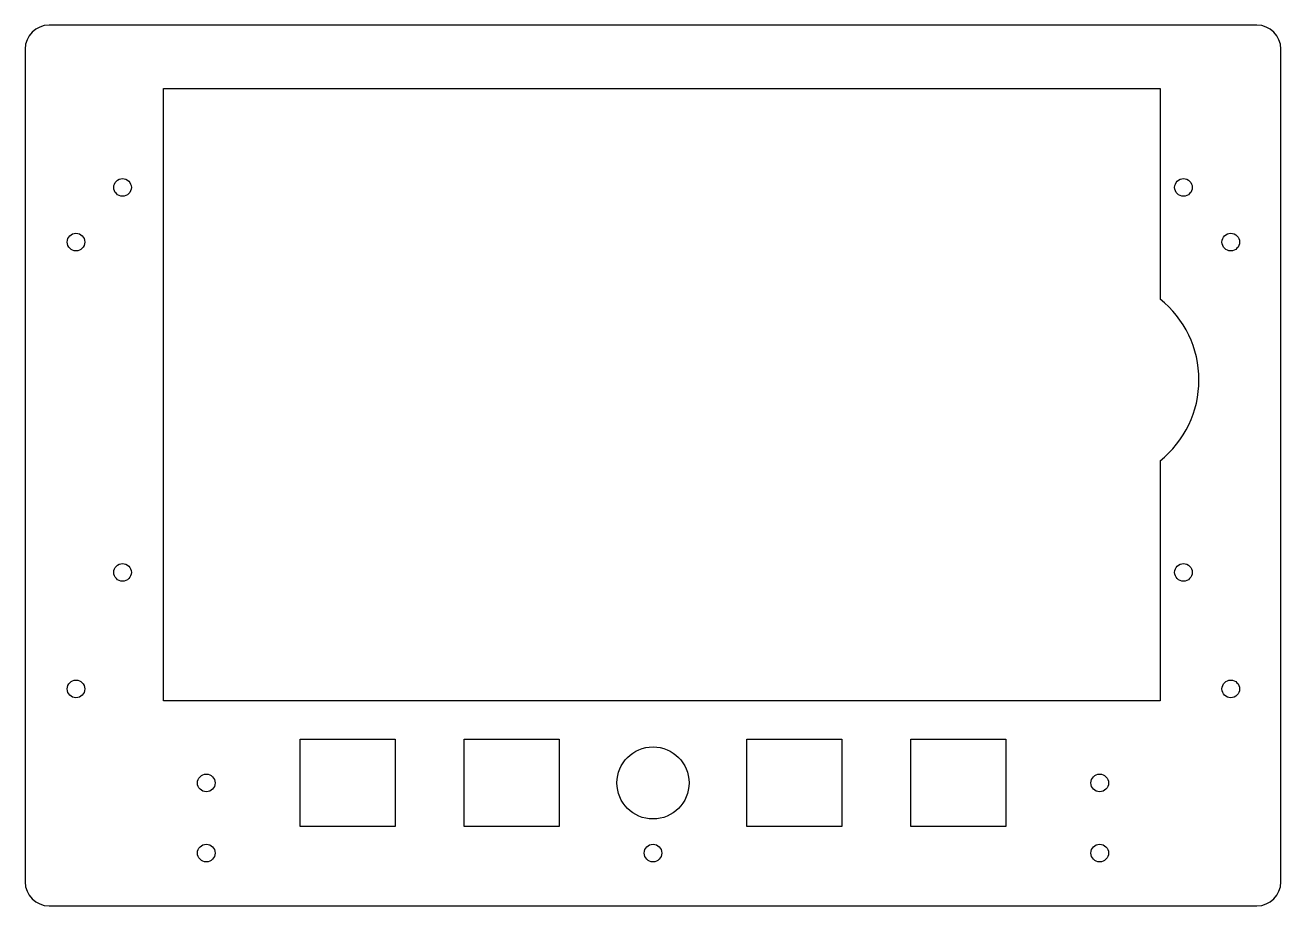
# Model space of a CAD drawing. Header units: millimetres. Extents: x -107 to 107, y -75 to 75.
import ezdxf

# ---------------------------------------------------------------- set-up
doc = ezdxf.new("R2010")
doc.units = ezdxf.units.MM
doc.layers.add('CUTOUTS', color=1, linetype='CONTINUOUS')
doc.layers.add('PERIMETER', color=5, linetype='CONTINUOUS')

msp = doc.modelspace()

# ---------------------------------------------------------------- linework, layer by layer
at = {"layer": 'CUTOUTS'}
for p, q in [((-83.51, 64.27), (86.49, 64.27)), ((-83.51, -40.13), (-83.51, 64.27)), ((86.49, 64.27), (86.49, 28.39)), ((86.49, 0.8), (86.49, -40.13)), ((86.49, -40.13), (-83.51, -40.13)), ((-60.2, -61.5828), (-60.2, -46.6828)), ((-60.2, -46.6828), (-44, -46.6828)), ((-44, -46.6828), (-44, -61.5828)), ((-32.2, -61.5828), (-32.2, -46.6828)), ((-32.2, -46.6828), (-16, -46.6828)), ((-16, -46.6828), (-16, -61.5828)), ((16, -61.5828), (16, -46.6828)), ((16, -46.6828), (32.2, -46.6828)), ((32.2, -46.6828), (32.2, -61.5828)), ((44, -61.5828), (44, -46.6828)), ((44, -46.6828), (60.2, -46.6828)), ((60.2, -46.6828), (60.2, -61.5828)), ((-44, -61.5828), (-60.2, -61.5828)), ((-16, -61.5828), (-32.2, -61.5828)), ((32.2, -61.5828), (16, -61.5828)), ((60.2, -61.5828), (44, -61.5828))]:
    msp.add_line(p, q, dxfattribs=at)
for centre, radius in [((-90.48, 47.42), 1.5), ((90.48, 47.42), 1.5), ((-98.425, 38.1), 1.5), ((98.552, 38.1), 1.5), ((-90.48, -18.23), 1.5), ((90.48, -18.23), 1.5), ((-98.425, -38.1), 1.5), ((98.552, -38.1), 1.5), ((0, -54.1328), 6.15), ((-76.2, -54.1328), 1.5), ((76.2, -54.1328), 1.5), ((-76.2, -66.0908), 1.5), ((0, -66.0908), 1.5), ((76.2, -66.0908), 1.5)]:
    msp.add_circle(centre, radius, dxfattribs=at)
msp.add_arc((75.48, 14.595), 17.65, -51.406126, 51.406126, dxfattribs=at)
at = {"layer": 'PERIMETER'}
for p, q in [((103, 75.1), (-103, 75.1)), ((-107.1, 71), (-107.1, -71)), ((107.1, -71), (107.1, 71)), ((-103, -75.1), (103, -75.1))]:
    msp.add_line(p, q, dxfattribs=at)
for centre, start, end in [((-103, 71), 90, 180), ((103, 71), 0, 90), ((-103, -71), 180, 270), ((103, -71), 270, 360)]:
    msp.add_arc(centre, 4.1, start, end, dxfattribs=at)

doc.saveas('drawing.dxf')
